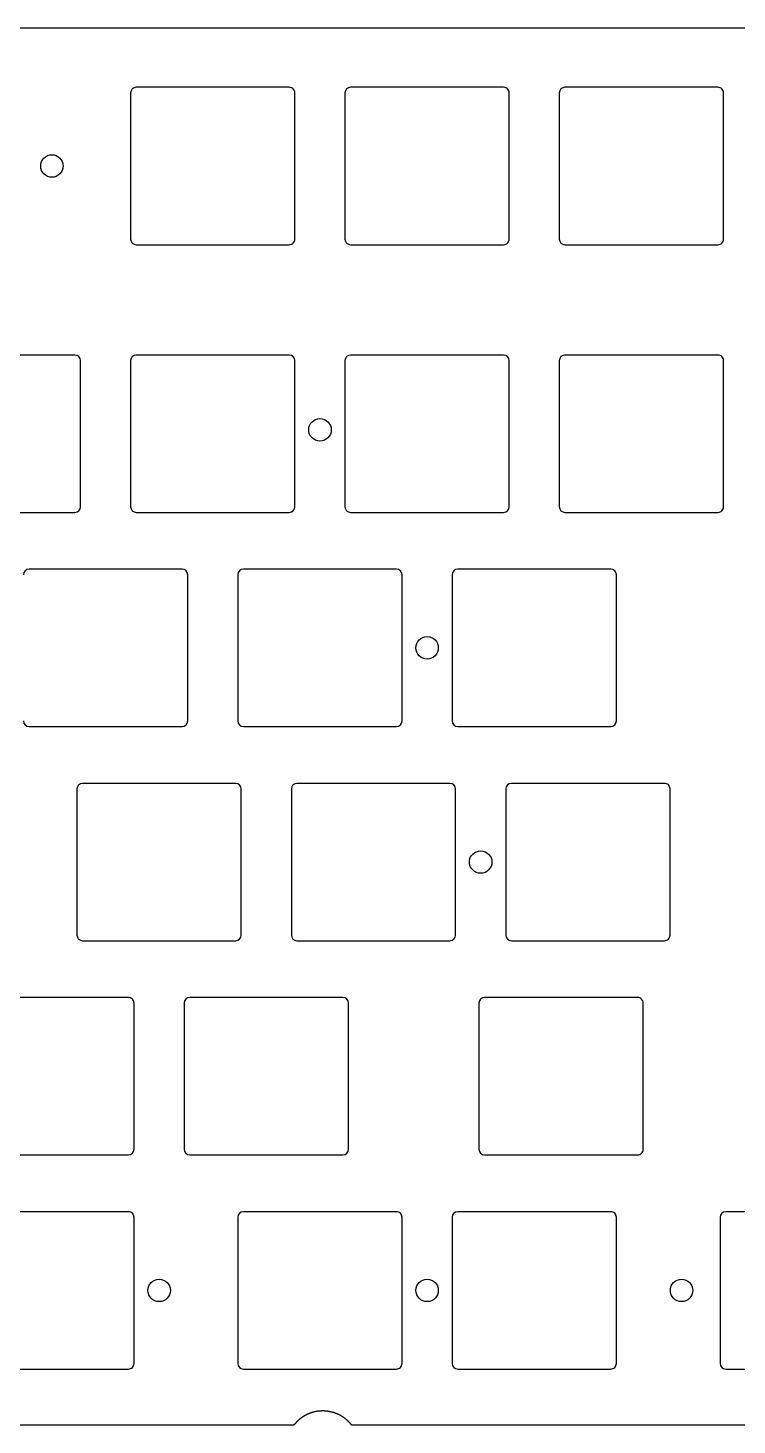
# Model space of a CAD drawing. Header units: millimetres. Extents: x -11 to 340, y -118 to 18.
# Drawn here: x 193.1 to 256.1, y -112 to 12.3 of the extents above; entities that cross this region are included whole.
import ezdxf

# ---------------------------------------------------------------- set-up
doc = ezdxf.new("R2010")
doc.units = ezdxf.units.MM
doc.header["$MEASUREMENT"] = 0
doc.layers.get('0').update_dxf_attribs({"linetype": 'CONTINUOUS'})
doc.layers.add('BLACK', color=7, linetype='CONTINUOUS')

msp = doc.modelspace()

# ---------------------------------------------------------------- linework, layer by layer
for points in [[(202.25, 6.5), (202.25, -6.5, 0.4142123908), (202.75, -7), (216.35, -7, 0.4142135624), (216.85, -6.5), (216.85, 6.5, 0.4142135624), (216.35, 7), (202.75, 7, 0.4142123908)], [(221.3, 6.5), (221.3, -6.5, 0.4142123908), (221.8, -7), (235.4, -7, 0.4142135624), (235.9, -6.5), (235.9, 6.5, 0.4142135624), (235.4, 7), (221.8, 7, 0.4142123908)], [(240.35, 6.5), (240.35, -6.5, 0.4142123908), (240.85, -7), (254.45, -7, 0.4142135624), (254.95, -6.5), (254.95, 6.5, 0.4142135624), (254.45, 7), (240.85, 7, 0.4142123908)], [(240.35, -17.3125), (240.35, -30.3125, 0.4142123908), (240.85, -30.8125), (254.45, -30.8125, 0.4142135624), (254.95, -30.3125), (254.95, -17.3125, 0.4142135624), (254.45, -16.8125), (240.85, -16.8125, 0.4142123908)], [(235.59375, -55.4125), (235.59375, -68.4125, 0.4142123908), (236.09375, -68.9125), (249.69375, -68.9125, 0.4142135624), (250.19375, -68.4125), (250.19375, -55.4125, 0.4142135624), (249.69375, -54.9125), (236.09375, -54.9125, 0.4142123908)], [(233.208788, -74.462548), (233.208788, -87.462548, 0.4142123908), (233.708788, -87.962548), (247.308788, -87.962548, 0.4142135624), (247.808788, -87.462548), (247.808788, -74.462548, 0.4142135624), (247.308788, -73.962548), (233.708788, -73.962548, 0.4142123908)], [(187.9625, -106.5125, 0.4142123908), (188.4625, -107.0125), (202.0625, -107.0125, 0.4142135624), (202.5625, -106.5125), (202.5625, -93.5125, 0.4142135624), (202.0625, -93.0125), (188.4625, -93.0125, 0.4142123908), (187.9625, -93.5125)], [(211.775, -106.5125, 0.4142123908), (212.275, -107.0125), (225.875, -107.0125, 0.4142135624), (226.375, -106.5125), (226.375, -93.5125, 0.4142135624), (225.875, -93.0125), (212.275, -93.0125, 0.4142123908), (211.775, -93.5125)], [(231.325, -107.0125), (244.925, -107.0125, 0.4142135624), (245.425, -106.5125), (245.425, -93.5125, 0.4142135624), (244.925, -93.0125), (231.325, -93.0125, 0.4142123908), (230.825, -93.5125), (230.825, -106.5125, 0.4142123908)], [(269.2375, -93.5125, 0.4142135624), (268.7375, -93.0125), (255.1375, -93.0125, 0.4142123908), (254.6375, -93.5125), (254.6375, -106.5125, 0.4142123908), (255.1375, -107.0125), (268.7375, -107.0125, 0.4142135624), (269.2375, -106.5125)]]:
    msp.add_lwpolyline(points, format="xyb", close=True)
for centre in [(233.3625, -61.9125), (204.7875, -100.0125), (228.6, -100.0125), (251.221875, -100.0125)]:
    msp.add_circle(centre, 1)
at = {"layer": 'BLACK', "linetype": 'Continuous'}
for p, q in [((172.55, 12.28), (300.3125, 12.28)), ((197.3, -16.8125), (183.7, -16.8125)), ((197.8, -30.3125), (197.8, -17.3125)), ((202.25, -17.3125), (202.25, -30.3125)), ((216.35, -16.8125), (202.75, -16.8125)), ((216.85, -30.3125), (216.85, -17.3125)), ((221.3, -17.3125), (221.3, -30.3125)), ((235.4, -16.8125), (221.8, -16.8125)), ((235.9, -30.3125), (235.9, -17.3125)), ((183.7, -30.8125), (197.3, -30.8125)), ((202.75, -30.8125), (216.35, -30.8125)), ((221.8, -30.8125), (235.4, -30.8125)), ((206.825, -35.8625), (193.225, -35.8625)), ((225.875, -35.8625), (212.275, -35.8625)), ((244.925, -35.8625), (231.325, -35.8625)), ((207.325, -49.3625), (207.325, -36.3625)), ((211.775, -36.3625), (211.775, -49.3625)), ((226.375, -49.3625), (226.375, -36.3625)), ((230.825, -36.3625), (230.825, -49.3625)), ((245.425, -49.3625), (245.425, -36.3625)), ((193.225, -49.8625), (206.825, -49.8625)), ((212.275, -49.8625), (225.875, -49.8625)), ((231.325, -49.8625), (244.925, -49.8625)), ((197.4875, -55.4125), (197.4875, -68.4125)), ((211.5875, -54.9125), (197.9875, -54.9125)), ((212.0875, -68.4125), (212.0875, -55.4125)), ((216.5375, -55.4125), (216.5375, -68.4125)), ((230.6375, -54.9125), (217.0375, -54.9125)), ((231.1375, -68.4125), (231.1375, -55.4125)), ((197.9875, -68.9125), (211.5875, -68.9125)), ((217.0375, -68.9125), (230.6375, -68.9125)), ((202.0625, -73.9625), (188.4625, -73.9625)), ((202.5625, -87.4625), (202.5625, -74.4625)), ((207.0125, -74.4625), (207.0125, -87.4625)), ((221.1125, -73.9625), (207.5125, -73.9625)), ((221.6125, -87.4625), (221.6125, -74.4625)), ((188.4625, -87.9625), (202.0625, -87.9625)), ((207.5125, -87.9625), (221.1125, -87.9625)), ((216.892484, -111.840048), (216.887158, -111.846101)), ((216.897825, -111.834009), (216.892484, -111.840048)), ((216.903181, -111.827982), (216.897825, -111.834009)), ((216.908552, -111.821969), (216.903181, -111.827982)), ((216.913938, -111.815969), (216.908552, -111.821969)), ((216.919338, -111.809983), (216.913938, -111.815969)), ((216.924754, -111.80401), (216.919338, -111.809983)), ((216.930184, -111.798051), (216.924754, -111.80401)), ((216.935629, -111.792104), (216.930184, -111.798051)), ((216.941089, -111.786172), (216.935629, -111.792104)), ((216.946564, -111.780253), (216.941089, -111.786172)), ((216.952053, -111.774348), (216.946564, -111.780253)), ((216.957557, -111.768456), (216.952053, -111.774348)), ((216.963075, -111.762578), (216.957557, -111.768456)), ((216.968608, -111.756714), (216.963075, -111.762578)), ((216.974155, -111.750864), (216.968608, -111.756714)), ((216.979717, -111.745027), (216.974155, -111.750864)), ((216.985294, -111.739204), (216.979717, -111.745027)), ((216.990885, -111.733395), (216.985294, -111.739204)), ((216.99649, -111.7276), (216.990885, -111.733395)), ((217.002109, -111.721819), (216.99649, -111.7276)), ((217.007743, -111.716052), (217.002109, -111.721819)), ((217.013391, -111.710298), (217.007743, -111.716052)), ((217.019054, -111.704559), (217.013391, -111.710298)), ((217.024731, -111.698834), (217.019054, -111.704559)), ((217.030421, -111.693123), (217.024731, -111.698834)), ((217.041845, -111.681744), (217.030421, -111.693123)), ((217.053326, -111.670421), (217.041845, -111.681744)), ((217.064862, -111.659155), (217.053326, -111.670421)), ((217.076454, -111.647947), (217.064862, -111.659155)), ((217.088101, -111.636797), (217.076454, -111.647947)), ((217.099804, -111.625704), (217.088101, -111.636797)), ((217.111561, -111.61467), (217.099804, -111.625704)), ((217.123373, -111.603694), (217.111561, -111.61467)), ((217.135239, -111.592777), (217.123373, -111.603694)), ((217.14716, -111.581919), (217.135239, -111.592777)), ((217.159133, -111.571121), (217.14716, -111.581919)), ((217.171161, -111.560382), (217.159133, -111.571121)), ((217.183241, -111.549703), (217.171161, -111.560382)), ((217.195374, -111.539083), (217.183241, -111.549703)), ((217.20756, -111.528525), (217.195374, -111.539083)), ((217.219798, -111.518027), (217.20756, -111.528525)), ((217.232087, -111.507589), (217.219798, -111.518027)), ((217.244429, -111.497213), (217.232087, -111.507589)), ((217.256821, -111.486898), (217.244429, -111.497213)), ((217.269265, -111.476645), (217.256821, -111.486898)), ((217.281759, -111.466454), (217.269265, -111.476645)), ((217.294304, -111.456325), (217.281759, -111.466454)), ((217.306899, -111.446258), (217.294304, -111.456325)), ((217.319543, -111.436254), (217.306899, -111.446258)), ((217.332237, -111.426313), (217.319543, -111.436254)), ((217.340279, -111.420067), (217.332237, -111.426313)), ((217.346729, -111.415086), (217.340279, -111.420067)), ((217.353188, -111.410123), (217.346729, -111.415086)), ((217.359659, -111.405176), (217.353188, -111.410123)), ((217.366139, -111.400248), (217.359659, -111.405176)), ((217.372631, -111.395335), (217.366139, -111.400248)), ((217.379131, -111.390442), (217.372631, -111.395335)), ((217.385644, -111.385564), (217.379131, -111.390442)), ((217.392165, -111.380705), (217.385644, -111.385564)), ((217.398698, -111.375861), (217.392165, -111.380705)), ((217.405239, -111.371037), (217.398698, -111.375861)), ((217.411793, -111.366228), (217.405239, -111.371037)), ((217.418355, -111.361438), (217.411793, -111.366228)), ((217.424929, -111.356664), (217.418355, -111.361438)), ((217.431512, -111.351908), (217.424929, -111.356664)), ((217.438106, -111.347169), (217.431512, -111.351908)), ((217.444709, -111.342448), (217.438106, -111.347169)), ((217.451324, -111.337744), (217.444709, -111.342448)), ((217.457947, -111.333058), (217.451324, -111.337744)), ((217.464582, -111.328388), (217.457947, -111.333058)), ((217.471225, -111.323736), (217.464582, -111.328388)), ((217.47788, -111.319101), (217.471225, -111.323736)), ((217.484543, -111.314485), (217.47788, -111.319101)), ((217.491218, -111.309885), (217.484543, -111.314485)), ((217.497901, -111.305303), (217.491218, -111.309885)), ((217.504596, -111.300738), (217.497901, -111.305303)), ((217.511299, -111.296191), (217.504596, -111.300738)), ((217.518014, -111.291661), (217.511299, -111.296191)), ((217.524736, -111.287149), (217.518014, -111.291661)), ((217.531471, -111.282654), (217.524736, -111.287149)), ((217.538213, -111.278177), (217.531471, -111.282654)), ((217.544967, -111.273717), (217.538213, -111.278177)), ((217.551729, -111.269275), (217.544967, -111.273717)), ((217.558502, -111.26485), (217.551729, -111.269275)), ((217.565283, -111.260444), (217.558502, -111.26485)), ((217.572076, -111.256054), (217.565283, -111.260444)), ((217.578877, -111.251682), (217.572076, -111.256054)), ((217.585689, -111.247327), (217.578877, -111.251682)), ((217.592508, -111.242991), (217.585689, -111.247327)), ((217.59934, -111.238672), (217.592508, -111.242991)), ((217.606179, -111.234371), (217.59934, -111.238672)), ((217.613029, -111.230086), (217.606179, -111.234371)), ((217.619887, -111.225821), (217.613029, -111.230086)), ((217.626756, -111.221572), (217.619887, -111.225821)), ((217.633633, -111.217342), (217.626756, -111.221572)), ((217.640522, -111.213128), (217.633633, -111.217342)), ((217.647417, -111.208933), (217.640522, -111.213128)), ((217.654324, -111.204755), (217.647417, -111.208933)), ((217.661239, -111.200596), (217.654324, -111.204755)), ((217.668164, -111.196453), (217.661239, -111.200596)), ((217.675097, -111.192329), (217.668164, -111.196453)), ((217.682042, -111.188222), (217.675097, -111.192329)), ((217.688993, -111.184133), (217.682042, -111.188222)), ((217.695956, -111.180062), (217.688993, -111.184133)), ((217.702926, -111.176009), (217.695956, -111.180062)), ((217.709907, -111.171973), (217.702926, -111.176009)), ((217.716895, -111.167956), (217.709907, -111.171973)), ((217.723894, -111.163956), (217.716895, -111.167956)), ((217.730901, -111.159974), (217.723894, -111.163956)), ((217.737918, -111.15601), (217.730901, -111.159974)), ((217.744942, -111.152064), (217.737918, -111.15601)), ((217.751978, -111.148135), (217.744942, -111.152064)), ((217.75902, -111.144226), (217.751978, -111.148135)), ((217.766074, -111.140333), (217.75902, -111.144226)), ((217.773134, -111.136459), (217.766074, -111.140333)), ((217.780205, -111.132602), (217.773134, -111.136459)), ((217.787283, -111.128764), (217.780205, -111.132602)), ((217.794372, -111.124943), (217.787283, -111.128764)), ((217.801467, -111.121141), (217.794372, -111.124943)), ((217.808574, -111.117356), (217.801467, -111.121141)), ((217.815687, -111.11359), (217.808574, -111.117356)), ((217.822811, -111.10984), (217.815687, -111.11359)), ((217.829941, -111.106111), (217.822811, -111.10984)), ((217.837082, -111.102398), (217.829941, -111.106111)), ((217.84423, -111.098704), (217.837082, -111.102398)), ((217.851388, -111.095027), (217.84423, -111.098704)), ((217.858553, -111.09137), (217.851388, -111.095027)), ((217.865729, -111.087729), (217.858553, -111.09137)), ((217.87291, -111.084108), (217.865729, -111.087729)), ((217.880103, -111.080503), (217.87291, -111.084108)), ((217.887301, -111.076918), (217.880103, -111.080503)), ((217.894511, -111.07335), (217.887301, -111.076918)), ((217.901726, -111.069802), (217.894511, -111.07335)), ((217.908952, -111.06627), (217.901726, -111.069802)), ((217.916184, -111.062758), (217.908952, -111.06627)), ((217.923427, -111.059263), (217.916184, -111.062758)), ((217.930676, -111.055787), (217.923427, -111.059263)), ((217.937935, -111.052328), (217.930676, -111.055787)), ((217.9452, -111.048889), (217.937935, -111.052328)), ((217.952475, -111.045467), (217.9452, -111.048889)), ((217.959757, -111.042064), (217.952475, -111.045467)), ((217.967048, -111.038679), (217.959757, -111.042064)), ((217.974346, -111.035313), (217.967048, -111.038679)), ((217.981653, -111.031964), (217.974346, -111.035313)), ((217.988967, -111.028634), (217.981653, -111.031964)), ((217.996291, -111.025322), (217.988967, -111.028634)), ((218.00362, -111.022029), (217.996291, -111.025322)), ((218.01096, -111.018754), (218.00362, -111.022029)), ((218.018305, -111.015498), (218.01096, -111.018754)), ((218.02566, -111.01226), (218.018305, -111.015498)), ((218.033021, -111.009041), (218.02566, -111.01226)), ((218.040392, -111.005839), (218.033021, -111.009041)), ((218.047768, -111.002657), (218.040392, -111.005839)), ((218.055154, -110.999492), (218.047768, -111.002657)), ((218.062546, -110.996347), (218.055154, -110.999492)), ((218.069947, -110.993219), (218.062546, -110.996347)), ((218.077354, -110.990111), (218.069947, -110.993219)), ((218.084771, -110.987021), (218.077354, -110.990111)), ((218.092193, -110.983949), (218.084771, -110.987021)), ((218.099624, -110.980896), (218.092193, -110.983949)), ((218.107061, -110.977862), (218.099624, -110.980896)), ((218.114508, -110.974846), (218.107061, -110.977862)), ((218.121959, -110.971849), (218.114508, -110.974846)), ((218.129421, -110.96887), (218.121959, -110.971849)), ((218.136887, -110.96591), (218.129421, -110.96887)), ((218.144363, -110.962968), (218.136887, -110.96591)), ((218.151844, -110.960046), (218.144363, -110.962968)), ((218.159334, -110.957141), (218.151844, -110.960046)), ((218.166829, -110.954256), (218.159334, -110.957141)), ((218.174334, -110.951389), (218.166829, -110.954256)), ((218.181844, -110.948542), (218.174334, -110.951389)), ((218.189362, -110.945712), (218.181844, -110.948542)), ((218.196886, -110.942902), (218.189362, -110.945712)), ((218.204419, -110.94011), (218.196886, -110.942902)), ((218.211956, -110.937337), (218.204419, -110.94011)), ((218.219503, -110.934582), (218.211956, -110.937337)), ((218.227054, -110.931847), (218.219503, -110.934582)), ((218.234615, -110.92913), (218.227054, -110.931847)), ((218.24218, -110.926433), (218.234615, -110.92913)), ((218.249754, -110.923753), (218.24218, -110.926433)), ((218.257332, -110.921094), (218.249754, -110.923753)), ((218.264919, -110.918452), (218.257332, -110.921094)), ((218.272511, -110.91583), (218.264919, -110.918452)), ((218.280112, -110.913226), (218.272511, -110.91583)), ((218.287717, -110.910642), (218.280112, -110.913226)), ((218.295331, -110.908076), (218.287717, -110.910642)), ((218.302949, -110.905529), (218.295331, -110.908076)), ((218.310576, -110.903001), (218.302949, -110.905529)), ((218.318207, -110.900492), (218.310576, -110.903001)), ((218.325846, -110.898002), (218.318207, -110.900492)), ((218.33349, -110.895531), (218.325846, -110.898002)), ((218.341142, -110.893079), (218.33349, -110.895531)), ((218.348798, -110.890646), (218.341142, -110.893079)), ((218.356463, -110.888232), (218.348798, -110.890646)), ((218.364131, -110.885838), (218.356463, -110.888232)), ((218.371808, -110.883461), (218.364131, -110.885838)), ((218.379489, -110.881105), (218.371808, -110.883461)), ((218.387178, -110.878767), (218.379489, -110.881105)), ((218.394871, -110.876449), (218.387178, -110.878767)), ((218.402573, -110.874149), (218.394871, -110.876449)), ((218.410278, -110.871869), (218.402573, -110.874149)), ((218.41799, -110.869607), (218.410278, -110.871869)), ((218.425707, -110.867365), (218.41799, -110.869607)), ((218.433432, -110.865142), (218.425707, -110.867365)), ((218.44116, -110.862938), (218.433432, -110.865142)), ((218.448896, -110.860753), (218.44116, -110.862938)), ((218.456636, -110.858588), (218.448896, -110.860753)), ((218.464383, -110.856441), (218.456636, -110.858588)), ((218.472134, -110.854315), (218.464383, -110.856441)), ((218.479893, -110.852206), (218.472134, -110.854315)), ((218.487655, -110.850118), (218.479893, -110.852206)), ((218.495425, -110.848048), (218.487655, -110.850118)), ((218.503198, -110.845998), (218.495425, -110.848048)), ((218.510978, -110.843967), (218.503198, -110.845998)), ((218.518762, -110.841956), (218.510978, -110.843967)), ((218.526553, -110.839963), (218.518762, -110.841956)), ((218.534348, -110.837991), (218.526553, -110.839963)), ((218.542149, -110.836037), (218.534348, -110.837991)), ((218.549954, -110.834103), (218.542149, -110.836037)), ((218.557766, -110.832187), (218.549954, -110.834103)), ((218.565581, -110.830292), (218.557766, -110.832187)), ((218.573403, -110.828416), (218.565581, -110.830292)), ((218.581228, -110.826559), (218.573403, -110.828416)), ((218.58906, -110.824721), (218.581228, -110.826559)), ((218.596895, -110.822903), (218.58906, -110.824721)), ((218.604737, -110.821104), (218.596895, -110.822903)), ((218.612582, -110.819325), (218.604737, -110.821104)), ((218.620433, -110.817565), (218.612582, -110.819325)), ((218.628287, -110.815825), (218.620433, -110.817565)), ((218.636148, -110.814104), (218.628287, -110.815825)), ((218.644011, -110.812403), (218.636148, -110.814104)), ((218.651881, -110.81072), (218.644011, -110.812403)), ((218.659754, -110.809058), (218.651881, -110.81072)), ((218.667633, -110.807415), (218.659754, -110.809058)), ((218.675515, -110.805792), (218.667633, -110.807415)), ((218.683403, -110.804187), (218.675515, -110.805792)), ((218.691293, -110.802603), (218.683403, -110.804187)), ((218.69919, -110.801038), (218.691293, -110.802603)), ((218.707089, -110.799493), (218.69919, -110.801038)), ((218.714994, -110.797967), (218.707089, -110.799493)), ((218.722902, -110.796461), (218.714994, -110.797967)), ((218.730815, -110.794974), (218.722902, -110.796461)), ((218.738731, -110.793507), (218.730815, -110.794974)), ((218.746653, -110.792059), (218.738731, -110.793507)), ((218.754577, -110.790632), (218.746653, -110.792059)), ((218.762506, -110.789223), (218.754577, -110.790632)), ((218.770438, -110.787835), (218.762506, -110.789223)), ((218.778375, -110.786466), (218.770438, -110.787835)), ((218.786315, -110.785117), (218.778375, -110.786466)), ((218.794259, -110.783787), (218.786315, -110.785117)), ((218.802206, -110.782477), (218.794259, -110.783787)), ((218.810158, -110.781186), (218.802206, -110.782477)), ((218.818113, -110.779916), (218.810158, -110.781186)), ((218.826072, -110.778665), (218.818113, -110.779916)), ((218.834033, -110.777434), (218.826072, -110.778665)), ((218.841999, -110.776222), (218.834033, -110.777434)), ((218.849968, -110.77503), (218.841999, -110.776222)), ((218.857941, -110.773858), (218.849968, -110.77503)), ((218.865916, -110.772706), (218.857941, -110.773858)), ((218.873895, -110.771573), (218.865916, -110.772706)), ((218.881877, -110.77046), (218.873895, -110.771573)), ((218.889863, -110.769367), (218.881877, -110.77046)), ((218.89785, -110.768294), (218.889863, -110.769367)), ((218.905843, -110.76724), (218.89785, -110.768294)), ((218.913837, -110.766207), (218.905843, -110.76724)), ((218.921835, -110.765193), (218.913837, -110.766207)), ((218.929834, -110.764198), (218.921835, -110.765193)), ((218.937838, -110.763224), (218.929834, -110.764198)), ((218.945844, -110.762269), (218.937838, -110.763224)), ((218.953854, -110.761335), (218.945844, -110.762269)), ((218.961865, -110.76042), (218.953854, -110.761335)), ((218.96988, -110.759525), (218.961865, -110.76042)), ((218.977896, -110.758649), (218.96988, -110.759525)), ((218.985916, -110.757794), (218.977896, -110.758649)), ((218.993937, -110.756958), (218.985916, -110.757794)), ((219.001962, -110.756143), (218.993937, -110.756958)), ((219.009989, -110.755347), (219.001962, -110.756143)), ((219.018019, -110.754571), (219.009989, -110.755347)), ((219.02605, -110.753815), (219.018019, -110.754571)), ((219.034084, -110.753078), (219.02605, -110.753815)), ((219.04212, -110.752362), (219.034084, -110.753078)), ((219.050159, -110.751666), (219.04212, -110.752362)), ((219.058198, -110.750989), (219.050159, -110.751666)), ((219.066241, -110.750333), (219.058198, -110.750989)), ((219.074285, -110.749696), (219.066241, -110.750333)), ((219.082332, -110.749079), (219.074285, -110.749696)), ((219.09038, -110.748482), (219.082332, -110.749079)), ((219.098431, -110.747905), (219.09038, -110.748482)), ((219.106482, -110.747348), (219.098431, -110.747905)), ((219.114536, -110.746811), (219.106482, -110.747348)), ((219.122591, -110.746294), (219.114536, -110.746811)), ((219.130649, -110.745797), (219.122591, -110.746294)), ((219.138707, -110.745319), (219.130649, -110.745797)), ((219.146767, -110.744862), (219.138707, -110.745319)), ((219.154828, -110.744425), (219.146767, -110.744862)), ((219.162892, -110.744007), (219.154828, -110.744425)), ((219.170956, -110.74361), (219.162892, -110.744007)), ((219.179022, -110.743232), (219.170956, -110.74361)), ((219.187089, -110.742875), (219.179022, -110.743232)), ((219.195157, -110.742537), (219.187089, -110.742875)), ((219.203226, -110.74222), (219.195157, -110.742537)), ((219.211297, -110.741922), (219.203226, -110.74222)), ((219.219368, -110.741644), (219.211297, -110.741922)), ((219.227441, -110.741387), (219.219368, -110.741644)), ((219.235514, -110.741149), (219.227441, -110.741387)), ((219.243589, -110.740931), (219.235514, -110.741149)), ((219.251664, -110.740734), (219.243589, -110.740931)), ((219.259741, -110.740556), (219.251664, -110.740734)), ((219.267817, -110.740398), (219.259741, -110.740556)), ((219.275895, -110.740261), (219.267817, -110.740398)), ((219.283972, -110.740143), (219.275895, -110.740261)), ((219.292051, -110.740045), (219.283972, -110.740143)), ((219.30013, -110.739968), (219.292051, -110.740045)), ((219.30821, -110.73991), (219.30013, -110.739968)), ((219.31629, -110.739872), (219.30821, -110.73991)), ((219.324371, -110.739854), (219.31629, -110.739872)), ((219.332451, -110.739857), (219.324371, -110.739854)), ((219.340532, -110.739879), (219.332451, -110.739857)), ((219.348613, -110.739921), (219.340532, -110.739879)), ((219.356695, -110.739984), (219.348613, -110.739921)), ((219.364776, -110.740066), (219.356695, -110.739984)), ((219.372857, -110.740168), (219.364776, -110.740066)), ((219.380938, -110.740291), (219.372857, -110.740168)), ((219.38902, -110.740433), (219.380938, -110.740291)), ((219.397101, -110.740595), (219.38902, -110.740433)), ((219.405182, -110.740778), (219.397101, -110.740595)), ((219.413262, -110.74098), (219.405182, -110.740778)), ((219.421343, -110.741202), (219.413262, -110.74098)), ((219.429423, -110.741445), (219.421343, -110.741202)), ((219.437503, -110.741707), (219.429423, -110.741445)), ((219.445582, -110.741989), (219.437503, -110.741707)), ((219.453661, -110.742292), (219.445582, -110.741989)), ((219.461738, -110.742614), (219.453661, -110.742292)), ((219.469816, -110.742956), (219.461738, -110.742614)), ((219.477892, -110.743319), (219.469816, -110.742956)), ((219.485969, -110.743701), (219.477892, -110.743319)), ((219.494044, -110.744103), (219.485969, -110.743701)), ((219.502118, -110.744526), (219.494044, -110.744103)), ((219.510191, -110.744968), (219.502118, -110.744526)), ((219.518264, -110.74543), (219.510191, -110.744968)), ((219.526335, -110.745912), (219.518264, -110.74543)), ((219.534406, -110.746415), (219.526335, -110.745912)), ((219.542475, -110.746937), (219.534406, -110.746415)), ((219.550543, -110.747479), (219.542475, -110.746937)), ((219.55861, -110.748041), (219.550543, -110.747479)), ((219.566675, -110.748623), (219.55861, -110.748041)), ((219.574739, -110.749225), (219.566675, -110.748623)), ((219.582802, -110.749847), (219.574739, -110.749225)), ((219.590863, -110.750489), (219.582802, -110.749847)), ((219.598923, -110.751151), (219.590863, -110.750489)), ((219.606981, -110.751833), (219.598923, -110.751151)), ((219.615038, -110.752534), (219.606981, -110.751833)), ((219.623093, -110.753256), (219.615038, -110.752534)), ((219.631146, -110.753998), (219.623093, -110.753256)), ((219.639197, -110.754759), (219.631146, -110.753998)), ((219.647247, -110.75554), (219.639197, -110.754759)), ((219.655294, -110.756342), (219.647247, -110.75554)), ((219.66334, -110.757163), (219.655294, -110.756342)), ((219.671384, -110.758004), (219.66334, -110.757163)), ((219.679425, -110.758865), (219.671384, -110.758004)), ((219.687465, -110.759746), (219.679425, -110.758865)), ((219.695502, -110.760647), (219.687465, -110.759746)), ((219.703537, -110.761568), (219.695502, -110.760647)), ((219.711569, -110.762508), (219.703537, -110.761568)), ((219.7196, -110.763469), (219.711569, -110.762508)), ((219.735653, -110.765449), (219.7196, -110.763469)), ((219.751696, -110.767509), (219.735653, -110.765449)), ((219.767729, -110.769648), (219.751696, -110.767509)), ((219.783751, -110.771866), (219.767729, -110.769648)), ((219.799762, -110.774163), (219.783751, -110.771866)), ((219.81576, -110.77654), (219.799762, -110.774163)), ((219.831746, -110.778995), (219.81576, -110.77654)), ((219.84772, -110.78153), (219.831746, -110.778995)), ((219.86368, -110.784144), (219.84772, -110.78153)), ((219.879627, -110.786836), (219.86368, -110.784144)), ((219.89556, -110.789607), (219.879627, -110.786836)), ((219.911478, -110.792457), (219.89556, -110.789607)), ((219.927382, -110.795385), (219.911478, -110.792457)), ((219.94327, -110.798392), (219.927382, -110.795385)), ((219.959142, -110.801477), (219.94327, -110.798392)), ((219.974998, -110.804641), (219.959142, -110.801477)), ((219.990838, -110.807883), (219.974998, -110.804641)), ((220.00666, -110.811203), (219.990838, -110.807883)), ((220.022465, -110.814601), (220.00666, -110.811203)), ((220.038252, -110.818077), (220.022465, -110.814601)), ((220.05402, -110.821631), (220.038252, -110.818077)), ((220.06977, -110.825262), (220.05402, -110.821631)), ((220.085501, -110.828972), (220.06977, -110.825262)), ((220.101211, -110.832758), (220.085501, -110.828972)), ((220.116902, -110.836623), (220.101211, -110.832758)), ((220.132573, -110.840564), (220.116902, -110.836623)), ((220.148222, -110.844583), (220.132573, -110.840564)), ((220.16385, -110.848679), (220.148222, -110.844583)), ((220.179456, -110.852852), (220.16385, -110.848679)), ((220.19504, -110.857102), (220.179456, -110.852852)), ((220.210602, -110.861428), (220.19504, -110.857102)), ((220.226141, -110.865831), (220.210602, -110.861428)), ((220.241656, -110.870311), (220.226141, -110.865831)), ((220.257147, -110.874867), (220.241656, -110.870311)), ((220.272614, -110.879499), (220.257147, -110.874867)), ((220.288057, -110.884207), (220.272614, -110.879499)), ((220.303474, -110.888992), (220.288057, -110.884207)), ((220.318866, -110.893852), (220.303474, -110.888992)), ((220.334233, -110.898788), (220.318866, -110.893852)), ((220.349573, -110.903799), (220.334233, -110.898788)), ((220.364886, -110.908886), (220.349573, -110.903799)), ((220.380172, -110.914048), (220.364886, -110.908886)), ((220.395431, -110.919285), (220.380172, -110.914048)), ((220.410662, -110.924598), (220.395431, -110.919285)), ((220.425865, -110.929985), (220.410662, -110.924598)), ((220.44104, -110.935447), (220.425865, -110.929985)), ((220.456185, -110.940983), (220.44104, -110.935447)), ((220.471301, -110.946594), (220.456185, -110.940983)), ((220.486388, -110.952279), (220.471301, -110.946594)), ((220.501444, -110.958038), (220.486388, -110.952279)), ((220.51647, -110.963872), (220.501444, -110.958038)), ((220.531464, -110.969779), (220.51647, -110.963872)), ((220.546428, -110.975759), (220.531464, -110.969779)), ((220.56136, -110.981813), (220.546428, -110.975759)), ((220.576261, -110.987941), (220.56136, -110.981813)), ((220.591128, -110.994142), (220.576261, -110.987941)), ((220.605964, -111.000415), (220.591128, -110.994142)), ((220.620766, -111.006762), (220.605964, -111.000415)), ((220.635534, -111.013181), (220.620766, -111.006762)), ((220.650269, -111.019673), (220.635534, -111.013181)), ((220.66497, -111.026237), (220.650269, -111.019673)), ((220.679637, -111.032873), (220.66497, -111.026237)), ((220.694269, -111.039581), (220.679637, -111.032873)), ((220.708865, -111.046362), (220.694269, -111.039581)), ((220.723426, -111.053213), (220.708865, -111.046362)), ((220.737951, -111.060137), (220.723426, -111.053213)), ((220.75244, -111.067131), (220.737951, -111.060137)), ((220.766893, -111.074197), (220.75244, -111.067131)), ((220.781309, -111.081334), (220.766893, -111.074197)), ((220.795687, -111.088542), (220.781309, -111.081334)), ((220.810029, -111.09582), (220.795687, -111.088542)), ((220.824332, -111.103169), (220.810029, -111.09582)), ((220.838597, -111.110588), (220.824332, -111.103169)), ((220.852824, -111.118077), (220.838597, -111.110588)), ((220.867012, -111.125637), (220.852824, -111.118077)), ((220.881161, -111.133266), (220.867012, -111.125637)), ((220.89527, -111.140964), (220.881161, -111.133266)), ((220.90934, -111.148732), (220.89527, -111.140964)), ((220.92337, -111.15657), (220.90934, -111.148732)), ((220.937359, -111.164476), (220.92337, -111.15657)), ((220.951308, -111.172451), (220.937359, -111.164476)), ((220.965216, -111.180495), (220.951308, -111.172451)), ((220.979083, -111.188608), (220.965216, -111.180495)), ((220.992908, -111.196788), (220.979083, -111.188608)), ((221.006692, -111.205037), (220.992908, -111.196788)), ((221.020433, -111.213354), (221.006692, -111.205037)), ((221.034132, -111.221739), (221.020433, -111.213354)), ((221.047789, -111.230192), (221.034132, -111.221739)), ((221.061402, -111.238712), (221.047789, -111.230192)), ((221.074973, -111.247299), (221.061402, -111.238712)), ((221.088499, -111.255953), (221.074973, -111.247299)), ((221.101982, -111.264674), (221.088499, -111.255953)), ((221.115421, -111.273462), (221.101982, -111.264674)), ((221.128816, -111.282317), (221.115421, -111.273462)), ((221.142166, -111.291238), (221.128816, -111.282317)), ((221.155472, -111.300225), (221.142166, -111.291238)), ((221.168732, -111.309278), (221.155472, -111.300225)), ((221.181947, -111.318397), (221.168732, -111.309278)), ((221.195116, -111.327582), (221.181947, -111.318397)), ((221.208239, -111.336832), (221.195116, -111.327582)), ((221.221317, -111.346147), (221.208239, -111.336832)), ((221.234348, -111.355528), (221.221317, -111.346147)), ((221.247332, -111.364974), (221.234348, -111.355528)), ((221.26027, -111.374484), (221.247332, -111.364974)), ((221.27316, -111.384059), (221.26027, -111.374484)), ((221.286003, -111.393699), (221.27316, -111.384059)), ((221.298799, -111.403402), (221.286003, -111.393699)), ((221.311546, -111.41317), (221.298799, -111.403402)), ((221.324246, -111.423002), (221.311546, -111.41317)), ((221.336897, -111.432897), (221.324246, -111.423002)), ((221.3495, -111.442856), (221.336897, -111.432897)), ((221.362054, -111.452879), (221.3495, -111.442856)), ((221.37456, -111.462965), (221.362054, -111.452879)), ((221.387016, -111.473113), (221.37456, -111.462965)), ((221.399422, -111.483325), (221.387016, -111.473113)), ((221.411779, -111.493599), (221.399422, -111.483325)), ((221.424087, -111.503936), (221.411779, -111.493599)), ((221.436344, -111.514336), (221.424087, -111.503936)), ((221.448551, -111.524797), (221.436344, -111.514336)), ((221.460707, -111.535321), (221.448551, -111.524797)), ((221.472813, -111.545906), (221.460707, -111.535321)), ((221.484868, -111.556554), (221.472813, -111.545906)), ((221.496872, -111.567262), (221.484868, -111.556554)), ((221.508825, -111.578033), (221.496872, -111.567262)), ((221.520726, -111.588864), (221.508825, -111.578033)), ((221.532575, -111.599757), (221.520726, -111.588864)), ((221.544373, -111.61071), (221.532575, -111.599757)), ((221.556118, -111.621724), (221.544373, -111.61071)), ((221.567812, -111.632799), (221.556118, -111.621724)), ((221.579453, -111.643935), (221.567812, -111.632799)), ((221.591041, -111.65513), (221.579453, -111.643935)), ((221.602576, -111.666386), (221.591041, -111.65513)), ((221.614059, -111.677702), (221.602576, -111.666386)), ((221.625488, -111.689077), (221.614059, -111.677702)), ((221.636864, -111.700513), (221.625488, -111.689077)), ((221.648186, -111.712008), (221.636864, -111.700513)), ((221.659454, -111.723562), (221.648186, -111.712008)), ((221.670669, -111.735175), (221.659454, -111.723562)), ((221.681829, -111.746848), (221.670669, -111.735175)), ((221.692936, -111.75858), (221.681829, -111.746848)), ((221.703988, -111.77037), (221.692936, -111.75858)), ((221.714985, -111.782219), (221.703988, -111.77037)), ((221.725927, -111.794127), (221.714985, -111.782219)), ((221.736815, -111.806093), (221.725927, -111.794127)), ((221.747647, -111.818117), (221.736815, -111.806093)), ((221.758424, -111.8302), (221.747647, -111.818117)), ((221.769146, -111.84234), (221.758424, -111.8302)), ((221.779812, -111.854538), (221.769146, -111.84234)), ((216.76605, -111.9925), (172.55625, -111.9925)), ((216.773842, -111.98254), (216.76605, -111.9925)), ((216.77883, -111.976205), (216.773842, -111.98254)), ((216.783834, -111.969883), (216.77883, -111.976205)), ((216.788853, -111.963573), (216.783834, -111.969883)), ((216.793888, -111.957275), (216.788853, -111.963573)), ((216.798939, -111.95099), (216.793888, -111.957275)), ((216.804005, -111.944718), (216.798939, -111.95099)), ((216.809087, -111.938458), (216.804005, -111.944718)), ((216.814185, -111.932212), (216.809087, -111.938458)), ((216.819298, -111.925977), (216.814185, -111.932212)), ((216.824426, -111.919756), (216.819298, -111.925977)), ((216.829569, -111.913546), (216.824426, -111.919756)), ((216.834728, -111.907351), (216.829569, -111.913546)), ((216.839903, -111.901167), (216.834728, -111.907351)), ((216.845092, -111.894997), (216.839903, -111.901167)), ((216.850298, -111.888839), (216.845092, -111.894997)), ((216.855518, -111.882695), (216.850298, -111.888839)), ((216.860753, -111.876563), (216.855518, -111.882695)), ((216.866004, -111.870445), (216.860753, -111.876563)), ((216.87127, -111.864339), (216.866004, -111.870445)), ((216.87655, -111.858247), (216.87127, -111.864339)), ((216.881847, -111.852167), (216.87655, -111.858247)), ((216.887158, -111.846101), (216.881847, -111.852167)), ((221.790423, -111.866794), (221.779812, -111.854538)), ((221.800977, -111.879108), (221.790423, -111.866794)), ((221.811476, -111.891479), (221.800977, -111.879108)), ((221.821918, -111.903907), (221.811476, -111.891479)), ((221.832303, -111.916393), (221.821918, -111.903907)), ((221.842633, -111.928935), (221.832303, -111.916393)), ((221.852905, -111.941535), (221.842633, -111.928935)), ((221.863121, -111.954191), (221.852905, -111.941535)), ((221.873279, -111.966904), (221.863121, -111.954191)), ((221.883381, -111.979674), (221.873279, -111.966904)), ((221.893425, -111.9925), (221.883381, -111.979674)), ((286.3125, -111.9925), (221.893425, -111.9925))]:
    msp.add_line(p, q, dxfattribs=at)
at = {"layer": 'BLACK'}
for centre in [(195.2625, 0), (219.0842, -23.4625), (228.6, -42.8625)]:
    msp.add_circle(centre, 1, dxfattribs=at)
for centre, start, end in [((197.3, -17.3125), 0, 90), ((202.75, -17.3125), 90, 180), ((216.35, -17.3125), 0, 90), ((221.8, -17.3125), 90, 180), ((235.4, -17.3125), 0, 90), ((197.3, -30.3125), 270, 0), ((202.75, -30.3125), 180, 270), ((216.35, -30.3125), 270, 0), ((221.8, -30.3125), 180, 270), ((235.4, -30.3125), 270, 0), ((193.225, -36.3625), 90, 180), ((206.825, -36.3625), 0, 90), ((212.275, -36.3625), 90, 180), ((225.875, -36.3625), 0, 90), ((231.325, -36.3625), 90, 180), ((244.925, -36.3625), 0, 90), ((193.225, -49.3625), 180, 270), ((206.825, -49.3625), 270, 0), ((212.275, -49.3625), 180, 270), ((225.875, -49.3625), 270, 0), ((231.325, -49.3625), 180, 270), ((244.925, -49.3625), 270, 0), ((197.9875, -55.4125), 90, 180), ((211.5875, -55.4125), 0, 90), ((217.0375, -55.4125), 90, 180), ((230.6375, -55.4125), 0, 90), ((197.9875, -68.4125), 180, 270), ((211.5875, -68.4125), 270, 0), ((217.0375, -68.4125), 180, 270), ((230.6375, -68.4125), 270, 0), ((202.0625, -74.4625), 0, 90), ((207.5125, -74.4625), 90, 180), ((221.1125, -74.4625), 0, 90), ((202.0625, -87.4625), 270, 0), ((207.5125, -87.4625), 180, 270), ((221.1125, -87.4625), 270, 0)]:
    msp.add_arc(centre, 0.5, start, end, dxfattribs=at)

doc.saveas('drawing.dxf')
